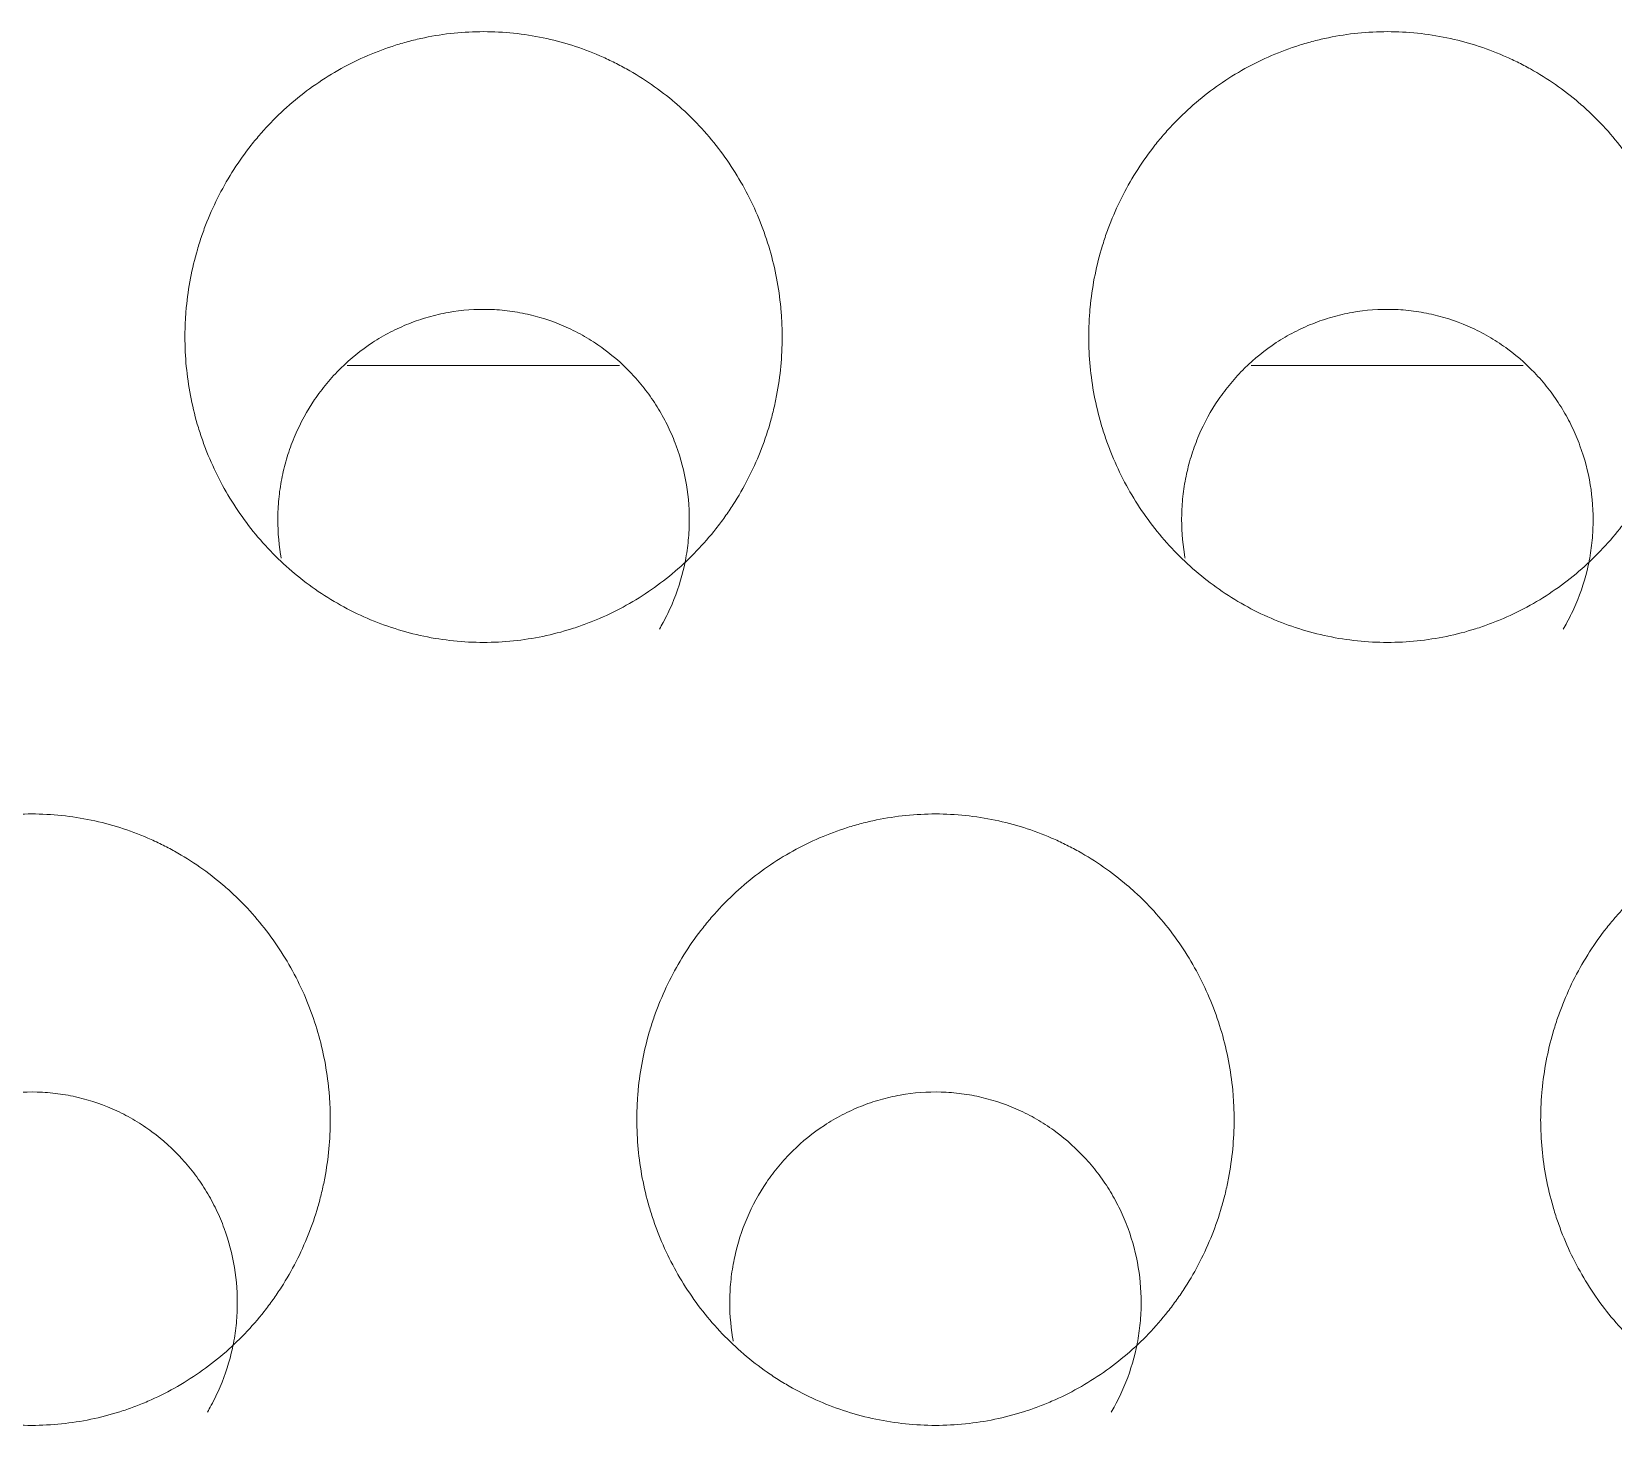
# Model space of a CAD drawing. Header units: millimetres. Extents: x 70151 to 230897, y 35202 to 113211.
# Drawn here: x 178578.72 to 178583.95, y 69192.66 to 69197.26 of the extents above; entities that cross this region are included whole.
import ezdxf

# ---------------------------------------------------------------- set-up
doc = ezdxf.new("R2010")
doc.units = ezdxf.units.MM
doc.header["$LTSCALE"] = 50
doc.layers.add('2-con', color=2, linetype='Continuous')
doc.layers.add('mark-B', color=2, linetype='Continuous', lineweight=20)

# ---------------------------------------------------------------- blocks, each defined once
blk = doc.blocks.new('무풍1WAY 대형')
at = {"layer": 'mark-B'}
for points, knots in [([(70.2198, -433.2088), (70.1534, -433.2088), (70.0881, -433.2156), (69.9919, -433.2355), (69.9601, -433.2438), (69.9129, -433.2587), (69.8971, -433.2641), (69.8662, -433.2757), (69.8509, -433.2818), (69.7756, -433.3144), (69.7185, -433.3462), (69.6377, -433.4025), (69.6115, -433.4228), (69.5616, -433.4655), (69.5142, -433.5104), (69.4715, -433.5595), (69.4412, -433.5979), (69.4314, -433.611), (69.4125, -433.6377), (69.4032, -433.6513), (69.359, -433.7204), (69.3294, -433.7783), (69.2935, -433.8687), (69.2829, -433.8994), (69.2692, -433.9465), (69.265, -433.9623), (69.2574, -433.9941), (69.2539, -434.0101), (69.2387, -434.0899), (69.2327, -434.1543), (69.2327, -434.2354), (69.2331, -434.2516), (69.2346, -434.2842), (69.2357, -434.3005), (69.2404, -434.3494), (69.245, -434.3816), (69.2632, -434.477), (69.2813, -434.5391), (69.3174, -434.63), (69.331, -434.6601), (69.3608, -434.7181), (69.377, -434.7463), (69.4295, -434.8281), (69.4696, -434.8793), (69.5266, -434.9387), (69.5383, -434.9503), (69.5621, -434.9729), (69.5986, -435.0057), (69.663, -435.0555), (69.7184, -435.0901), (69.7614, -435.1141), (69.7759, -435.1218), (69.8056, -435.1364), (69.8206, -435.1434), (69.8963, -435.1761), (69.9586, -435.1958), (70.0549, -435.2159), (70.0874, -435.2209), (70.1535, -435.2278), (70.1865, -435.2295), (70.2849, -435.2295), (70.3501, -435.2229), (70.431, -435.2062), (70.4472, -435.2025), (70.4792, -435.1941), (70.5267, -435.1805), (70.6034, -435.1519), (70.6622, -435.123), (70.7196, -435.0911), (70.7478, -435.0735), (70.8288, -435.0172), (70.8783, -434.9748), (70.9349, -434.916), (70.9459, -434.9039), (70.9674, -434.8792), (70.978, -434.8665), (71.0085, -434.8278), (71.0274, -434.8012), (71.0801, -434.7191), (71.1098, -434.6613), (71.14, -434.5853), (71.1457, -434.5699), (71.1564, -434.539), (71.1711, -434.4924), (71.19, -434.4136), (71.1992, -434.3496), (71.2038, -434.3011), (71.205, -434.2848), (71.2065, -434.2522), (71.2069, -434.2358), (71.2069, -434.1541), (71.2008, -434.0897), (71.1827, -433.9944), (71.1751, -433.9628), (71.1615, -433.9158), (71.1565, -433.9001), (71.1459, -433.8691), (71.1402, -433.8538), (71.1102, -433.7782), (71.0806, -433.7205), (71.0281, -433.6384), (71.0092, -433.6117), (70.9685, -433.5599), (70.947, -433.5352), (70.8793, -433.4646), (70.83, -433.4222), (70.7628, -433.3752), (70.749, -433.3661), (70.721, -433.3486), (70.7068, -433.3402), (70.6637, -433.3161), (70.6344, -433.3016), (70.5444, -433.2627), (70.482, -433.2427), (70.352, -433.2156), (70.2862, -433.2088), (70.2198, -433.2088)], [0, 0, 0, 0, 0.03125, 0.03125, 0.046875, 0.046875, 0.054688, 0.054688, 0.0625, 0.0625, 0.09375, 0.09375, 0.109375, 0.109375, 0.125, 0.140625, 0.140625, 0.148438, 0.148438, 0.15625, 0.15625, 0.1875, 0.1875, 0.203125, 0.203125, 0.210938, 0.210938, 0.21875, 0.21875, 0.25, 0.25, 0.257813, 0.257813, 0.265625, 0.265625, 0.28125, 0.28125, 0.3125, 0.3125, 0.328125, 0.328125, 0.34375, 0.34375, 0.375, 0.375, 0.382813, 0.382813, 0.390625, 0.40625, 0.421875, 0.421875, 0.429688, 0.429688, 0.4375, 0.4375, 0.46875, 0.46875, 0.484375, 0.484375, 0.5, 0.5, 0.53125, 0.53125, 0.539062, 0.539062, 0.546875, 0.5625, 0.578125, 0.578125, 0.59375, 0.59375, 0.625, 0.625, 0.632813, 0.632813, 0.640625, 0.640625, 0.65625, 0.65625, 0.6875, 0.6875, 0.695313, 0.695313, 0.703125, 0.71875, 0.734375, 0.734375, 0.742187, 0.742187, 0.75, 0.75, 0.78125, 0.78125, 0.796875, 0.796875, 0.804687, 0.804687, 0.8125, 0.8125, 0.84375, 0.84375, 0.859375, 0.859375, 0.875, 0.875, 0.90625, 0.90625, 0.914062, 0.914062, 0.921875, 0.921875, 0.9375, 0.9375, 0.96875, 0.96875, 1, 1, 1, 1]), ([(73.2073, -433.2088), (73.1409, -433.2088), (73.0756, -433.2156), (72.9794, -433.2355), (72.9477, -433.2438), (72.9004, -433.2587), (72.8847, -433.2641), (72.8537, -433.2757), (72.8385, -433.2818), (72.7631, -433.3144), (72.7061, -433.3462), (72.6253, -433.4025), (72.599, -433.4228), (72.5492, -433.4655), (72.5017, -433.5104), (72.459, -433.5595), (72.4288, -433.5979), (72.419, -433.611), (72.4, -433.6377), (72.3908, -433.6513), (72.3465, -433.7204), (72.317, -433.7783), (72.281, -433.8687), (72.2705, -433.8994), (72.2568, -433.9465), (72.2526, -433.9623), (72.2449, -433.9941), (72.2415, -434.0101), (72.2263, -434.0899), (72.2202, -434.1543), (72.2202, -434.2354), (72.2206, -434.2516), (72.2221, -434.2842), (72.2233, -434.3005), (72.2279, -434.3494), (72.2325, -434.3816), (72.2508, -434.477), (72.2688, -434.5391), (72.3049, -434.63), (72.3185, -434.6601), (72.3483, -434.7181), (72.3645, -434.7463), (72.417, -434.8281), (72.4572, -434.8793), (72.5141, -434.9387), (72.5258, -434.9503), (72.5497, -434.9729), (72.5862, -435.0057), (72.6506, -435.0555), (72.7059, -435.0901), (72.7489, -435.1141), (72.7635, -435.1218), (72.7931, -435.1364), (72.8082, -435.1434), (72.8838, -435.1761), (72.9461, -435.1958), (73.0424, -435.2159), (73.075, -435.2209), (73.1411, -435.2278), (73.174, -435.2295), (73.2724, -435.2295), (73.3376, -435.2229), (73.4186, -435.2062), (73.4348, -435.2025), (73.4668, -435.1941), (73.5143, -435.1805), (73.591, -435.1519), (73.6497, -435.123), (73.7072, -435.0911), (73.7354, -435.0735), (73.8163, -435.0172), (73.8658, -434.9748), (73.9224, -434.916), (73.9334, -434.9039), (73.955, -434.8792), (73.9655, -434.8665), (73.996, -434.8278), (74.015, -434.8012), (74.0676, -434.7191), (74.0973, -434.6613), (74.1276, -434.5853), (74.1333, -434.5699), (74.1439, -434.539), (74.1587, -434.4924), (74.1776, -434.4136), (74.1868, -434.3496), (74.1914, -434.3011), (74.1925, -434.2848), (74.1941, -434.2522), (74.1945, -434.2358), (74.1945, -434.1541), (74.1884, -434.0897), (74.1702, -433.9944), (74.1627, -433.9628), (74.149, -433.9158), (74.1441, -433.9001), (74.1334, -433.8691), (74.1278, -433.8538), (74.0977, -433.7782), (74.0682, -433.7205), (74.0156, -433.6384), (73.9967, -433.6117), (73.956, -433.5599), (73.9345, -433.5352), (73.8669, -433.4646), (73.8175, -433.4222), (73.7503, -433.3752), (73.7366, -433.3661), (73.7085, -433.3486), (73.6943, -433.3402), (73.6513, -433.3161), (73.6219, -433.3016), (73.532, -433.2627), (73.4695, -433.2427), (73.3395, -433.2156), (73.2738, -433.2088), (73.2073, -433.2088)], [0, 0, 0, 0, 0.03125, 0.03125, 0.046875, 0.046875, 0.054688, 0.054688, 0.0625, 0.0625, 0.09375, 0.09375, 0.109375, 0.109375, 0.125, 0.140625, 0.140625, 0.148438, 0.148438, 0.15625, 0.15625, 0.1875, 0.1875, 0.203125, 0.203125, 0.210938, 0.210938, 0.21875, 0.21875, 0.25, 0.25, 0.257813, 0.257813, 0.265625, 0.265625, 0.28125, 0.28125, 0.3125, 0.3125, 0.328125, 0.328125, 0.34375, 0.34375, 0.375, 0.375, 0.382813, 0.382813, 0.390625, 0.40625, 0.421875, 0.421875, 0.429688, 0.429688, 0.4375, 0.4375, 0.46875, 0.46875, 0.484375, 0.484375, 0.5, 0.5, 0.53125, 0.53125, 0.539063, 0.539063, 0.546875, 0.5625, 0.578125, 0.578125, 0.59375, 0.59375, 0.625, 0.625, 0.632813, 0.632813, 0.640625, 0.640625, 0.65625, 0.65625, 0.6875, 0.6875, 0.695313, 0.695313, 0.703125, 0.71875, 0.734375, 0.734375, 0.742188, 0.742188, 0.75, 0.75, 0.78125, 0.78125, 0.796875, 0.796875, 0.804688, 0.804688, 0.8125, 0.8125, 0.84375, 0.84375, 0.859375, 0.859375, 0.875, 0.875, 0.90625, 0.90625, 0.914063, 0.914063, 0.921875, 0.921875, 0.9375, 0.9375, 0.96875, 0.96875, 1, 1, 1, 1]), ([(76.1949, -433.2088), (76.1285, -433.2088), (76.0632, -433.2156), (75.967, -433.2355), (75.9352, -433.2438), (75.888, -433.2587), (75.8722, -433.2641), (75.8413, -433.2757), (75.826, -433.2818), (75.7507, -433.3144), (75.6936, -433.3462), (75.6128, -433.4025), (75.5866, -433.4228), (75.5367, -433.4655), (75.4893, -433.5104), (75.4466, -433.5595), (75.4163, -433.5979), (75.4065, -433.611), (75.3876, -433.6377), (75.3783, -433.6513), (75.334, -433.7204), (75.3045, -433.7783), (75.2686, -433.8687), (75.258, -433.8994), (75.2443, -433.9465), (75.2401, -433.9623), (75.2325, -433.9941), (75.229, -434.0101), (75.2138, -434.0899), (75.2078, -434.1543), (75.2078, -434.2354), (75.2081, -434.2516), (75.2097, -434.2842), (75.2108, -434.3005), (75.2155, -434.3494), (75.2201, -434.3816), (75.2383, -434.477), (75.2563, -434.5391), (75.2924, -434.63), (75.3061, -434.6601), (75.3359, -434.7181), (75.3521, -434.7463), (75.4046, -434.8281), (75.4447, -434.8793), (75.5017, -434.9387), (75.5134, -434.9503), (75.5372, -434.9729), (75.5737, -435.0057), (75.6381, -435.0555), (75.6935, -435.0901), (75.7365, -435.1141), (75.751, -435.1218), (75.7807, -435.1364), (75.7957, -435.1434), (75.8713, -435.1761), (75.9337, -435.1958), (76.03, -435.2159), (76.0625, -435.2209), (76.1286, -435.2278), (76.1615, -435.2295), (76.26, -435.2295), (76.3252, -435.2229), (76.4061, -435.2062), (76.4223, -435.2025), (76.4543, -435.1941), (76.5018, -435.1805), (76.5785, -435.1519), (76.6373, -435.123), (76.6947, -435.0911), (76.7229, -435.0735), (76.8038, -435.0172), (76.8534, -434.9748), (76.91, -434.916), (76.921, -434.9039), (76.9425, -434.8792), (76.9531, -434.8665), (76.9836, -434.8278), (77.0025, -434.8012), (77.0552, -434.7191), (77.0849, -434.6613), (77.1151, -434.5853), (77.1208, -434.5699), (77.1314, -434.539), (77.1462, -434.4924), (77.1651, -434.4136), (77.1743, -434.3496), (77.1789, -434.3011), (77.1801, -434.2848), (77.1816, -434.2522), (77.182, -434.2358), (77.182, -434.1541), (77.1759, -434.0897), (77.1578, -433.9944), (77.1502, -433.9628), (77.1366, -433.9158), (77.1316, -433.9001), (77.121, -433.8691), (77.1153, -433.8538), (77.0853, -433.7782), (77.0557, -433.7205), (77.0032, -433.6384), (76.9843, -433.6117), (76.9436, -433.5599), (76.9221, -433.5352), (76.8544, -433.4646), (76.8051, -433.4222), (76.7378, -433.3752), (76.7241, -433.3661), (76.6961, -433.3486), (76.6819, -433.3402), (76.6388, -433.3161), (76.6095, -433.3016), (76.5195, -433.2627), (76.4571, -433.2427), (76.3271, -433.2156), (76.2613, -433.2088), (76.1949, -433.2088)], [0, 0, 0, 0, 0.03125, 0.03125, 0.046875, 0.046875, 0.054688, 0.054688, 0.0625, 0.0625, 0.09375, 0.09375, 0.109375, 0.109375, 0.125, 0.140625, 0.140625, 0.148438, 0.148438, 0.15625, 0.15625, 0.1875, 0.1875, 0.203125, 0.203125, 0.210938, 0.210938, 0.21875, 0.21875, 0.25, 0.25, 0.257812, 0.257812, 0.265625, 0.265625, 0.28125, 0.28125, 0.3125, 0.3125, 0.328125, 0.328125, 0.34375, 0.34375, 0.375, 0.375, 0.382812, 0.382812, 0.390625, 0.40625, 0.421875, 0.421875, 0.429687, 0.429687, 0.4375, 0.4375, 0.46875, 0.46875, 0.484375, 0.484375, 0.5, 0.5, 0.53125, 0.53125, 0.539062, 0.539062, 0.546875, 0.5625, 0.578125, 0.578125, 0.59375, 0.59375, 0.625, 0.625, 0.632812, 0.632812, 0.640625, 0.640625, 0.65625, 0.65625, 0.6875, 0.6875, 0.695312, 0.695312, 0.703125, 0.71875, 0.734375, 0.734375, 0.742187, 0.742187, 0.75, 0.75, 0.78125, 0.78125, 0.796875, 0.796875, 0.804687, 0.804687, 0.8125, 0.8125, 0.84375, 0.84375, 0.859375, 0.859375, 0.875, 0.875, 0.90625, 0.90625, 0.914062, 0.914062, 0.921875, 0.921875, 0.9375, 0.9375, 0.96875, 0.96875, 1, 1, 1, 1]), ([(72.6264, -433.2529), (72.6221, -433.2602), (72.6179, -433.2676), (72.603, -433.2949), (72.5932, -433.3152), (72.5668, -433.3769), (72.5532, -433.4195), (72.5389, -433.4853), (72.5352, -433.5077), (72.5298, -433.5524), (72.5282, -433.5749), (72.5276, -433.5975)], [0, 0, 0, 0, 0.069944, 0.069944, 0.255955, 0.255955, 0.627978, 0.627978, 0.813989, 0.813989, 1, 1, 1, 1]), ([(75.614, -433.2529), (75.6097, -433.2602), (75.6055, -433.2676), (75.5905, -433.2949), (75.5807, -433.3152), (75.5544, -433.3769), (75.5408, -433.4195), (75.5265, -433.4853), (75.5227, -433.5077), (75.5173, -433.5524), (75.5157, -433.5749), (75.5152, -433.5975)], [0, 0, 0, 0, 0.069944, 0.069944, 0.255955, 0.255955, 0.627978, 0.627978, 0.813989, 0.813989, 1, 1, 1, 1]), ([(72.5276, -433.5975), (72.5265, -433.6426), (72.5329, -433.7314), (72.5554, -433.8174), (72.5748, -433.8702), (72.579, -433.8808), (72.5878, -433.9015), (72.6016, -433.9323), (72.6282, -433.9814), (72.6531, -434.0185), (72.6732, -434.0455), (72.6802, -434.0543), (72.6945, -434.0718), (72.7019, -434.0804), (72.7401, -434.1223), (72.7734, -434.1524), (72.8276, -434.1924), (72.8463, -434.2049), (72.8853, -434.228), (72.9055, -434.2387), (72.9671, -434.2674), (73.0096, -434.2821), (73.0646, -434.2952), (73.0757, -434.2976), (73.0981, -434.3017), (73.1095, -434.3035), (73.1434, -434.3079), (73.166, -434.3097), (73.2337, -434.3116), (73.2787, -434.3083), (73.335, -434.2983), (73.3462, -434.2961), (73.3683, -434.2909), (73.4012, -434.2824), (73.4546, -434.2642), (73.4957, -434.2454), (73.5259, -434.2297), (73.5358, -434.2241), (73.5555, -434.2126), (73.5651, -434.2066), (73.6123, -434.1756), (73.6472, -434.1473), (73.6873, -434.1077), (73.6952, -434.0996), (73.7105, -434.0829), (73.718, -434.0743), (73.7397, -434.0483), (73.7531, -434.0303), (73.7909, -433.9747), (73.8124, -433.9354), (73.848, -433.8523), (73.8615, -433.8096), (73.8757, -433.7442), (73.8795, -433.7222), (73.8848, -433.6777), (73.8865, -433.6551), (73.8882, -433.5878), (73.8851, -433.5433), (73.8772, -433.4952), (73.8765, -433.4912), (73.8758, -433.4871)], [0, 0, 0, 0, 0.058507, 0.117014, 0.117014, 0.131641, 0.131641, 0.146267, 0.175521, 0.204774, 0.204774, 0.219401, 0.219401, 0.234028, 0.234028, 0.292535, 0.292535, 0.321788, 0.321788, 0.351042, 0.351042, 0.409548, 0.409548, 0.424175, 0.424175, 0.438802, 0.438802, 0.468055, 0.468055, 0.526562, 0.526562, 0.541189, 0.541189, 0.555816, 0.585069, 0.614323, 0.614323, 0.628949, 0.628949, 0.643576, 0.643576, 0.702083, 0.702083, 0.71671, 0.71671, 0.731336, 0.731336, 0.76059, 0.76059, 0.819097, 0.819097, 0.877604, 0.877604, 0.906857, 0.906857, 0.936111, 0.936111, 0.994618, 0.994618, 1, 1, 1, 1]), ([(75.5152, -433.5975), (75.5141, -433.6426), (75.5205, -433.7314), (75.543, -433.8174), (75.5624, -433.8702), (75.5665, -433.8808), (75.5753, -433.9015), (75.5892, -433.9323), (75.6158, -433.9814), (75.6407, -434.0185), (75.6608, -434.0455), (75.6677, -434.0543), (75.6821, -434.0718), (75.6895, -434.0804), (75.7276, -434.1223), (75.7609, -434.1524), (75.8151, -434.1924), (75.8339, -434.2049), (75.8728, -434.228), (75.8931, -434.2387), (75.9546, -434.2674), (75.9972, -434.2821), (76.0522, -434.2952), (76.0633, -434.2976), (76.0857, -434.3017), (76.097, -434.3035), (76.1309, -434.3079), (76.1535, -434.3097), (76.2212, -434.3116), (76.2663, -434.3083), (76.3225, -434.2983), (76.3337, -434.2961), (76.3559, -434.2909), (76.3888, -434.2824), (76.4421, -434.2642), (76.4832, -434.2454), (76.5134, -434.2297), (76.5234, -434.2241), (76.543, -434.2126), (76.5526, -434.2066), (76.5999, -434.1756), (76.6348, -434.1473), (76.6749, -434.1077), (76.6827, -434.0996), (76.6981, -434.0829), (76.7055, -434.0743), (76.7272, -434.0483), (76.7407, -434.0303), (76.7784, -433.9747), (76.7999, -433.9354), (76.8355, -433.8523), (76.8491, -433.8096), (76.8633, -433.7442), (76.867, -433.7222), (76.8724, -433.6777), (76.874, -433.6551), (76.8757, -433.5878), (76.8726, -433.5433), (76.8647, -433.4952), (76.864, -433.4912), (76.8633, -433.4871)], [0, 0, 0, 0, 0.058507, 0.117014, 0.117014, 0.131641, 0.131641, 0.146267, 0.175521, 0.204774, 0.204774, 0.219401, 0.219401, 0.234028, 0.234028, 0.292535, 0.292535, 0.321788, 0.321788, 0.351042, 0.351042, 0.409548, 0.409548, 0.424175, 0.424175, 0.438802, 0.438802, 0.468055, 0.468055, 0.526562, 0.526562, 0.541189, 0.541189, 0.555816, 0.585069, 0.614323, 0.614323, 0.628949, 0.628949, 0.643576, 0.643576, 0.702083, 0.702083, 0.71671, 0.71671, 0.731336, 0.731336, 0.76059, 0.76059, 0.819097, 0.819097, 0.877604, 0.877604, 0.906857, 0.906857, 0.936111, 0.936111, 0.994618, 0.994618, 1, 1, 1, 1]), ([(71.7136, -435.7965), (71.6472, -435.7965), (71.5819, -435.8032), (71.4857, -435.8232), (71.454, -435.8314), (71.4067, -435.8463), (71.391, -435.8517), (71.3601, -435.8633), (71.3448, -435.8694), (71.2695, -435.9019), (71.2124, -435.9337), (71.1316, -435.9899), (71.1054, -436.0102), (71.0555, -436.0528), (71.0081, -436.0976), (70.9654, -436.1467), (70.9351, -436.1851), (70.9253, -436.1981), (70.9063, -436.2248), (70.8971, -436.2384), (70.8528, -436.3075), (70.8233, -436.3653), (70.7873, -436.4556), (70.7767, -436.4863), (70.7631, -436.5333), (70.7588, -436.5491), (70.7512, -436.5809), (70.7478, -436.5968), (70.7326, -436.6766), (70.7265, -436.7409), (70.7265, -436.822), (70.7269, -436.8382), (70.7284, -436.8707), (70.7295, -436.8871), (70.7342, -436.9359), (70.7388, -436.9681), (70.757, -437.0634), (70.7751, -437.1255), (70.8112, -437.2163), (70.8248, -437.2463), (70.8546, -437.3043), (70.8709, -437.3324), (70.9234, -437.4142), (70.9635, -437.4653), (71.0205, -437.5247), (71.0322, -437.5363), (71.0561, -437.5588), (71.0926, -437.5916), (71.157, -437.6413), (71.2123, -437.6759), (71.2553, -437.6999), (71.2699, -437.7075), (71.2995, -437.7221), (71.3145, -437.7291), (71.3901, -437.7617), (71.4525, -437.7814), (71.5487, -437.8014), (71.5813, -437.8065), (71.6473, -437.8133), (71.6802, -437.815), (71.7787, -437.8151), (71.8438, -437.8085), (71.9247, -437.7918), (71.9409, -437.7881), (71.9729, -437.7797), (72.0204, -437.7661), (72.0971, -437.7376), (72.1558, -437.7087), (72.2133, -437.6768), (72.2415, -437.6593), (72.3224, -437.6031), (72.3719, -437.5607), (72.4285, -437.502), (72.4395, -437.4899), (72.4611, -437.4652), (72.4716, -437.4525), (72.5021, -437.4139), (72.5211, -437.3873), (72.5738, -437.3053), (72.6034, -437.2476), (72.6337, -437.1717), (72.6394, -437.1563), (72.6501, -437.1254), (72.6648, -437.0788), (72.6838, -437.0001), (72.6929, -436.9361), (72.6976, -436.8876), (72.6987, -436.8714), (72.7003, -436.8388), (72.7007, -436.8224), (72.7007, -436.7408), (72.6946, -436.6764), (72.6764, -436.5811), (72.6688, -436.5496), (72.6552, -436.5026), (72.6502, -436.487), (72.6396, -436.456), (72.6339, -436.4407), (72.6039, -436.3651), (72.5743, -436.3075), (72.5217, -436.2255), (72.5028, -436.1988), (72.4621, -436.1471), (72.4406, -436.1224), (72.373, -436.0519), (72.3236, -436.0096), (72.2429, -435.9533), (72.2148, -435.9357), (72.1573, -435.9036), (72.0987, -435.8747), (72.0375, -435.8518), (71.975, -435.832), (71.9432, -435.8236), (71.8457, -435.8033), (71.78, -435.7965), (71.7136, -435.7965)], [0, 0, 0, 0, 0.03125, 0.03125, 0.046875, 0.046875, 0.054687, 0.054687, 0.0625, 0.0625, 0.09375, 0.09375, 0.109375, 0.109375, 0.125, 0.140625, 0.140625, 0.148437, 0.148437, 0.15625, 0.15625, 0.1875, 0.1875, 0.203125, 0.203125, 0.210937, 0.210937, 0.21875, 0.21875, 0.25, 0.25, 0.257812, 0.257812, 0.265625, 0.265625, 0.28125, 0.28125, 0.3125, 0.3125, 0.328125, 0.328125, 0.34375, 0.34375, 0.375, 0.375, 0.382812, 0.382812, 0.390625, 0.40625, 0.421875, 0.421875, 0.429688, 0.429688, 0.4375, 0.4375, 0.46875, 0.46875, 0.484375, 0.484375, 0.5, 0.5, 0.53125, 0.53125, 0.539063, 0.539063, 0.546875, 0.5625, 0.578125, 0.578125, 0.59375, 0.59375, 0.625, 0.625, 0.632813, 0.632813, 0.640625, 0.640625, 0.65625, 0.65625, 0.6875, 0.6875, 0.695313, 0.695313, 0.703125, 0.71875, 0.734375, 0.734375, 0.742188, 0.742188, 0.75, 0.75, 0.78125, 0.78125, 0.796875, 0.796875, 0.804688, 0.804688, 0.8125, 0.8125, 0.84375, 0.84375, 0.859375, 0.859375, 0.875, 0.875, 0.90625, 0.90625, 0.921875, 0.921875, 0.9375, 0.953125, 0.953125, 0.96875, 0.96875, 1, 1, 1, 1]), ([(74.7011, -435.7965), (74.6347, -435.7965), (74.5695, -435.8032), (74.4733, -435.8232), (74.4415, -435.8314), (74.3943, -435.8463), (74.3786, -435.8517), (74.3476, -435.8633), (74.3324, -435.8694), (74.257, -435.9019), (74.2, -435.9337), (74.1192, -435.9899), (74.0929, -436.0102), (74.0431, -436.0528), (73.9957, -436.0976), (73.9529, -436.1467), (73.9227, -436.1851), (73.9129, -436.1981), (73.8939, -436.2248), (73.8847, -436.2384), (73.8404, -436.3075), (73.8108, -436.3653), (73.7749, -436.4556), (73.7643, -436.4863), (73.7506, -436.5333), (73.7464, -436.5491), (73.7387, -436.5809), (73.7353, -436.5968), (73.7201, -436.6766), (73.714, -436.7409), (73.714, -436.822), (73.7144, -436.8382), (73.7159, -436.8707), (73.7171, -436.8871), (73.7217, -436.9359), (73.7263, -436.9681), (73.7446, -437.0634), (73.7626, -437.1255), (73.7987, -437.2163), (73.8124, -437.2463), (73.8422, -437.3043), (73.8584, -437.3324), (73.9109, -437.4142), (73.9511, -437.4653), (74.008, -437.5247), (74.0198, -437.5363), (74.0436, -437.5588), (74.0801, -437.5916), (74.1445, -437.6413), (74.1999, -437.6759), (74.2428, -437.6999), (74.2574, -437.7075), (74.287, -437.7221), (74.3021, -437.7291), (74.3777, -437.7617), (74.44, -437.7814), (74.5363, -437.8014), (74.5688, -437.8065), (74.6349, -437.8133), (74.6678, -437.815), (74.7662, -437.8151), (74.8314, -437.8085), (74.9123, -437.7918), (74.9285, -437.7881), (74.9605, -437.7797), (75.008, -437.7661), (75.0846, -437.7376), (75.1434, -437.7087), (75.2008, -437.6768), (75.229, -437.6593), (75.3099, -437.6031), (75.3595, -437.5607), (75.416, -437.502), (75.4271, -437.4899), (75.4486, -437.4652), (75.4592, -437.4525), (75.4897, -437.4139), (75.5086, -437.3873), (75.5613, -437.3053), (75.591, -437.2476), (75.6213, -437.1717), (75.627, -437.1563), (75.6376, -437.1254), (75.6524, -437.0788), (75.6713, -437.0001), (75.6805, -436.9361), (75.6851, -436.8876), (75.6863, -436.8714), (75.6878, -436.8388), (75.6882, -436.8224), (75.6882, -436.7408), (75.6821, -436.6764), (75.6639, -436.5811), (75.6564, -436.5496), (75.6427, -436.5026), (75.6378, -436.487), (75.6271, -436.456), (75.6215, -436.4407), (75.5914, -436.3651), (75.5619, -436.3075), (75.5093, -436.2255), (75.4904, -436.1988), (75.4497, -436.1471), (75.4282, -436.1224), (75.3605, -436.0519), (75.3112, -436.0096), (75.2305, -435.9533), (75.2023, -435.9357), (75.1449, -435.9036), (75.0862, -435.8747), (75.025, -435.8518), (74.9626, -435.832), (74.9307, -435.8236), (74.8332, -435.8033), (74.7675, -435.7965), (74.7011, -435.7965)], [0, 0, 0, 0, 0.03125, 0.03125, 0.046875, 0.046875, 0.054688, 0.054688, 0.0625, 0.0625, 0.09375, 0.09375, 0.109375, 0.109375, 0.125, 0.140625, 0.140625, 0.148438, 0.148438, 0.15625, 0.15625, 0.1875, 0.1875, 0.203125, 0.203125, 0.210938, 0.210938, 0.21875, 0.21875, 0.25, 0.25, 0.257813, 0.257813, 0.265625, 0.265625, 0.28125, 0.28125, 0.3125, 0.3125, 0.328125, 0.328125, 0.34375, 0.34375, 0.375, 0.375, 0.382812, 0.382812, 0.390625, 0.40625, 0.421875, 0.421875, 0.429687, 0.429687, 0.4375, 0.4375, 0.46875, 0.46875, 0.484375, 0.484375, 0.5, 0.5, 0.53125, 0.53125, 0.539062, 0.539062, 0.546875, 0.5625, 0.578125, 0.578125, 0.59375, 0.59375, 0.625, 0.625, 0.632812, 0.632812, 0.640625, 0.640625, 0.65625, 0.65625, 0.6875, 0.6875, 0.695312, 0.695312, 0.703125, 0.71875, 0.734375, 0.734375, 0.742187, 0.742187, 0.75, 0.75, 0.78125, 0.78125, 0.796875, 0.796875, 0.804687, 0.804687, 0.8125, 0.8125, 0.84375, 0.84375, 0.859375, 0.859375, 0.875, 0.875, 0.90625, 0.90625, 0.921875, 0.921875, 0.9375, 0.953125, 0.953125, 0.96875, 0.96875, 1, 1, 1, 1]), ([(71.1324, -435.8407), (71.1281, -435.8478), (71.124, -435.8551), (71.1091, -435.8823), (71.0993, -435.9025), (71.0729, -435.9642), (71.0593, -436.0067), (71.045, -436.0725), (71.0412, -436.0948), (71.0359, -436.1396), (71.0342, -436.162), (71.0337, -436.1846)], [0, 0, 0, 0, 0.068728, 0.068728, 0.254982, 0.254982, 0.627491, 0.627491, 0.813746, 0.813746, 1, 1, 1, 1]), ([(74.1199, -435.8407), (74.1157, -435.8478), (74.1115, -435.8551), (74.0967, -435.8823), (74.0868, -435.9025), (74.0605, -435.9642), (74.0469, -436.0067), (74.0325, -436.0725), (74.0288, -436.0948), (74.0234, -436.1396), (74.0218, -436.162), (74.0212, -436.1846)], [0, 0, 0, 0, 0.068728, 0.068728, 0.254982, 0.254982, 0.627491, 0.627491, 0.813746, 0.813746, 1, 1, 1, 1]), ([(71.0337, -436.1846), (71.0326, -436.2297), (71.039, -436.3185), (71.0615, -436.4044), (71.0809, -436.4572), (71.0851, -436.4678), (71.0939, -436.4885), (71.1077, -436.5192), (71.1343, -436.5683), (71.1593, -436.6054), (71.1794, -436.6324), (71.1863, -436.6412), (71.2007, -436.6587), (71.2081, -436.6672), (71.2462, -436.7091), (71.2796, -436.7392), (71.3337, -436.7792), (71.3525, -436.7916), (71.3915, -436.8148), (71.4117, -436.8254), (71.4733, -436.854), (71.5158, -436.8688), (71.5708, -436.8819), (71.5819, -436.8842), (71.6043, -436.8883), (71.6157, -436.8901), (71.6496, -436.8946), (71.6722, -436.8963), (71.7399, -436.8983), (71.7849, -436.895), (71.8412, -436.885), (71.8524, -436.8827), (71.8745, -436.8776), (71.9074, -436.8691), (71.9608, -436.8509), (72.0018, -436.8321), (72.032, -436.8164), (72.042, -436.8109), (72.0617, -436.7994), (72.0713, -436.7934), (72.1185, -436.7624), (72.1535, -436.7342), (72.1936, -436.6946), (72.2014, -436.6865), (72.2168, -436.6698), (72.2242, -436.6613), (72.2459, -436.6352), (72.2594, -436.6173), (72.2972, -436.5618), (72.3187, -436.5225), (72.3454, -436.4602), (72.3533, -436.4391), (72.3669, -436.3965), (72.3784, -436.3534), (72.3858, -436.3094), (72.3912, -436.2649), (72.3929, -436.2423), (72.3946, -436.175), (72.3915, -436.1306), (72.3836, -436.0826), (72.3829, -436.0786), (72.3822, -436.0747)], [0, 0, 0, 0, 0.058514, 0.117028, 0.117028, 0.131656, 0.131656, 0.146284, 0.175541, 0.204798, 0.204798, 0.219427, 0.219427, 0.234055, 0.234055, 0.292569, 0.292569, 0.321826, 0.321826, 0.351083, 0.351083, 0.409596, 0.409596, 0.424225, 0.424225, 0.438853, 0.438853, 0.46811, 0.46811, 0.526624, 0.526624, 0.541252, 0.541252, 0.555881, 0.585138, 0.614395, 0.614395, 0.629023, 0.629023, 0.643651, 0.643651, 0.702165, 0.702165, 0.716794, 0.716794, 0.731422, 0.731422, 0.760679, 0.760679, 0.819193, 0.819193, 0.84845, 0.84845, 0.877706, 0.906963, 0.906963, 0.93622, 0.93622, 0.994734, 0.994734, 1, 1, 1, 1]), ([(74.0212, -436.1846), (74.0201, -436.2297), (74.0265, -436.3185), (74.049, -436.4044), (74.0684, -436.4572), (74.0726, -436.4678), (74.0814, -436.4885), (74.0953, -436.5192), (74.1219, -436.5683), (74.1468, -436.6054), (74.1669, -436.6324), (74.1739, -436.6412), (74.1882, -436.6587), (74.1956, -436.6672), (74.2338, -436.7091), (74.2671, -436.7392), (74.3213, -436.7792), (74.3401, -436.7916), (74.379, -436.8148), (74.3993, -436.8254), (74.4609, -436.854), (74.5034, -436.8688), (74.5584, -436.8819), (74.5695, -436.8842), (74.5919, -436.8883), (74.6032, -436.8901), (74.6371, -436.8946), (74.6597, -436.8963), (74.7274, -436.8983), (74.7725, -436.895), (74.8287, -436.885), (74.8399, -436.8827), (74.8621, -436.8776), (74.895, -436.8691), (74.9483, -436.8509), (74.9894, -436.8321), (75.0196, -436.8164), (75.0296, -436.8109), (75.0492, -436.7994), (75.0588, -436.7934), (75.1061, -436.7624), (75.141, -436.7342), (75.1811, -436.6946), (75.189, -436.6865), (75.2043, -436.6698), (75.2118, -436.6613), (75.2335, -436.6352), (75.247, -436.6173), (75.2847, -436.5618), (75.3062, -436.5225), (75.3329, -436.4602), (75.3408, -436.4391), (75.3544, -436.3965), (75.3659, -436.3534), (75.3734, -436.3094), (75.3788, -436.2649), (75.3804, -436.2423), (75.3821, -436.175), (75.379, -436.1306), (75.3712, -436.0826), (75.3705, -436.0786), (75.3698, -436.0747)], [0, 0, 0, 0, 0.058514, 0.117028, 0.117028, 0.131656, 0.131656, 0.146284, 0.175541, 0.204798, 0.204798, 0.219427, 0.219427, 0.234055, 0.234055, 0.292569, 0.292569, 0.321826, 0.321826, 0.351083, 0.351083, 0.409596, 0.409596, 0.424225, 0.424225, 0.438853, 0.438853, 0.46811, 0.46811, 0.526624, 0.526624, 0.541252, 0.541252, 0.555881, 0.585138, 0.614395, 0.614395, 0.629023, 0.629023, 0.643651, 0.643651, 0.702165, 0.702165, 0.716794, 0.716794, 0.731422, 0.731422, 0.760679, 0.760679, 0.819193, 0.819193, 0.84845, 0.84845, 0.877706, 0.906963, 0.906963, 0.93622, 0.93622, 0.994734, 0.994734, 1, 1, 1, 1])]:
    blk.add_open_spline(points, degree=3, knots=knots, dxfattribs=at)
for points in [[(71.2642, -436.7121), (71.5642, -436.7121), (71.8641, -436.7121), (72.1641, -436.7121)], [(74.2513, -436.7121), (74.5515, -436.7121), (74.8518, -436.7121), (75.152, -436.7121)]]:
    blk.add_open_spline(points, degree=3, dxfattribs=at)
blk = doc.blocks.new('dpdjzjs')
at = {"layer": 'mark-B', "rotation": 180}
blk.add_blockref('무풍1WAY 대형', (178654.9147, 88751.491), dxfattribs=at)

msp = doc.modelspace()

# ---------------------------------------------------------------- block references
at = {"layer": '2-con'}
msp.add_blockref('dpdjzjs', (0, -19992.0434), dxfattribs=at)

doc.saveas('drawing.dxf')
